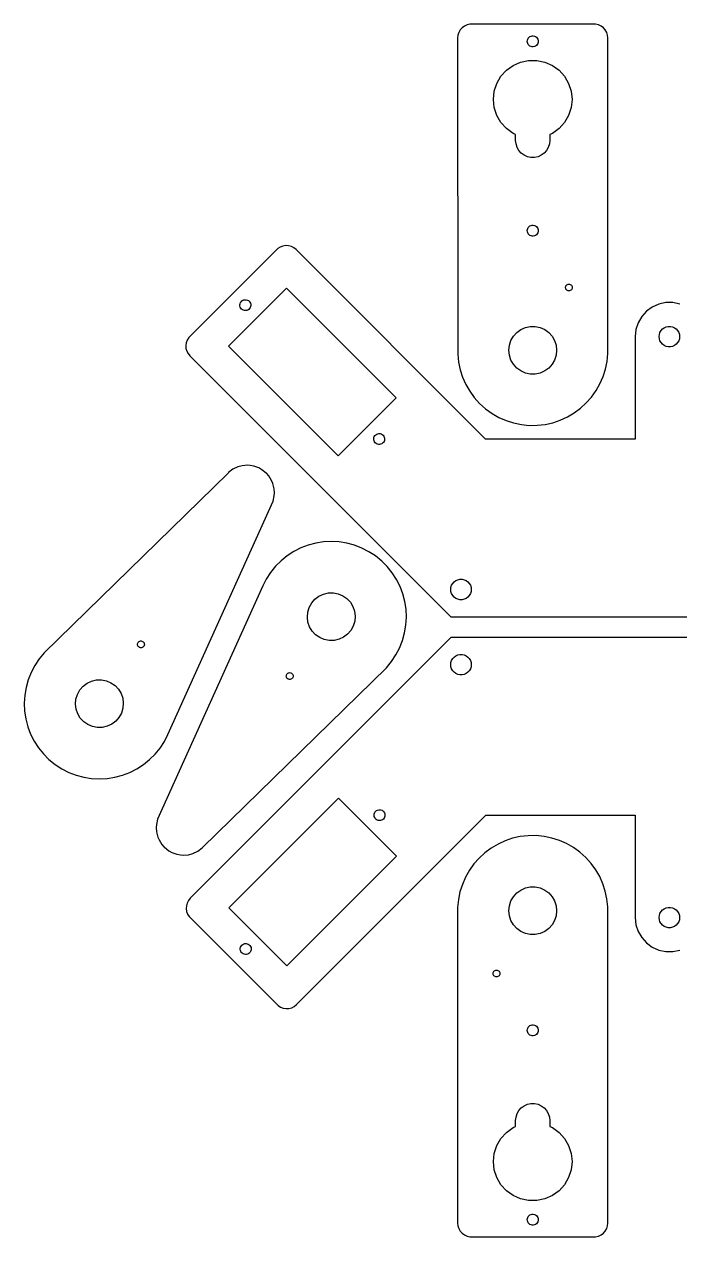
# Model space of a CAD drawing. Header units: metres. Extents: x -94 to 97, y -24 to 154.
# Drawn here: x -94.4 to 1.5, y -23.7 to 153.7 of the extents above; entities that cross this region are included whole.
import ezdxf

# ---------------------------------------------------------------- set-up
doc = ezdxf.new("R2010")
doc.units = ezdxf.units.M

msp = doc.modelspace()

# ---------------------------------------------------------------- linework, layer by layer
for p, q in [((-30.618, 152.876), (-30.8271, 152.513)), ((-30.3383, 153.186), (-30.618, 152.876)), ((-30, 153.432), (-30.3383, 153.186)), ((-29.618, 153.602), (-30, 153.432)), ((-29.209, 153.689), (-29.618, 153.602)), ((-29, 153.689), (-29.209, 153.689)), ((-11, 153.7), (-29, 153.7)), ((-29, 153.7), (-29, 153.689)), ((-11, 153.689), (-11, 153.7)), ((-10.791, 153.689), (-11, 153.689)), ((-10.382, 153.602), (-10.791, 153.689)), ((-10, 153.432), (-10.382, 153.602)), ((-9.66174, 153.186), (-10, 153.432)), ((-9.38197, 152.876), (-9.66174, 153.186)), ((-9.17291, 152.513), (-9.38197, 152.876)), ((-30.9563, 152.116), (-31, 151.7)), ((-31, 151.7), (-30.9849, 105.424)), ((-30.8271, 152.513), (-30.9563, 152.116)), ((-20.8, 151.2), (-20.7825, 151.366)), ((-20.7825, 151.034), (-20.8, 151.2)), ((-20.7825, 151.366), (-20.7308, 151.525)), ((-20.7308, 150.875), (-20.7825, 151.034)), ((-20.7308, 151.525), (-20.6472, 151.67)), ((-20.6472, 150.73), (-20.7308, 150.875)), ((-20.6472, 151.67), (-20.5353, 151.795)), ((-20.5353, 151.795), (-20.4, 151.893)), ((-20.4, 151.893), (-20.2472, 151.961)), ((-20.2472, 151.961), (-20.0836, 151.996)), ((-20.0836, 151.996), (-19.9164, 151.996)), ((-19.9164, 151.996), (-19.7528, 151.961)), ((-19.7528, 151.961), (-19.6, 151.893)), ((-19.6, 151.893), (-19.4647, 151.795)), ((-19.4647, 151.795), (-19.3528, 151.67)), ((-19.3528, 151.67), (-19.2692, 151.525)), ((-19.2692, 150.875), (-19.3528, 150.73)), ((-19.2692, 151.525), (-19.2175, 151.366)), ((-19.2175, 151.034), (-19.2692, 150.875)), ((-19.2175, 151.366), (-19.2, 151.2)), ((-19.2, 151.2), (-19.2175, 151.034)), ((-9.04372, 152.116), (-9.17291, 152.513)), ((-9, 151.7), (-9.04372, 152.116)), ((-9, 106), (-9, 151.7)), ((-20.5353, 150.605), (-20.6472, 150.73)), ((-20.4, 150.507), (-20.5353, 150.605)), ((-20.2472, 150.439), (-20.4, 150.507)), ((-20.0836, 150.404), (-20.2472, 150.439)), ((-19.9164, 150.404), (-20.0836, 150.404)), ((-19.7528, 150.439), (-19.9164, 150.404)), ((-19.6, 150.507), (-19.7528, 150.439)), ((-19.4647, 150.605), (-19.6, 150.507)), ((-19.3528, 150.73), (-19.4647, 150.605)), ((-23.8475, 146.973), (-22.875, 147.68)), ((-22.875, 147.68), (-21.7768, 148.169)), ((-21.7768, 148.169), (-20.601, 148.419)), ((-20.601, 148.419), (-19.399, 148.419)), ((-19.399, 148.419), (-18.2232, 148.169)), ((-18.2232, 148.169), (-17.125, 147.68)), ((-17.125, 147.68), (-16.1525, 146.973)), ((-25.2529, 145.039), (-24.6518, 146.08)), ((-24.6518, 146.08), (-23.8475, 146.973)), ((-16.1525, 146.973), (-15.3482, 146.08)), ((-15.3482, 146.08), (-14.7471, 145.039)), ((-25.75, 142.7), (-25.6243, 143.895)), ((-25.6243, 143.895), (-25.2529, 145.039)), ((-14.7471, 145.039), (-14.3757, 143.895)), ((-14.3757, 143.895), (-14.25, 142.7)), ((-25.6243, 141.505), (-25.75, 142.7)), ((-14.25, 142.7), (-14.3757, 141.505)), ((-25.2529, 140.361), (-25.6243, 141.505)), ((-24.6518, 139.32), (-25.2529, 140.361)), ((-14.7471, 140.361), (-15.3482, 139.32)), ((-14.3757, 141.505), (-14.7471, 140.361)), ((-23.8475, 138.427), (-24.6518, 139.32)), ((-22.875, 137.72), (-23.8475, 138.427)), ((-16.1525, 138.427), (-17.125, 137.72)), ((-15.3482, 139.32), (-16.1525, 138.427)), ((-22.5, 137.553), (-22.875, 137.72)), ((-22.5, 136.7), (-22.5, 137.553)), ((-22.4454, 136.18), (-22.5, 136.7)), ((-17.5, 136.7), (-17.5546, 136.18)), ((-17.125, 137.72), (-17.5, 137.553)), ((-17.5, 137.553), (-17.5, 136.7)), ((-22.2839, 135.683), (-22.4454, 136.18)), ((-22.0225, 135.231), (-22.2839, 135.683)), ((-21.6728, 134.842), (-22.0225, 135.231)), ((-21.25, 134.535), (-21.6728, 134.842)), ((-18.3272, 134.842), (-18.75, 134.535)), ((-17.9775, 135.231), (-18.3272, 134.842)), ((-17.7161, 135.683), (-17.9775, 135.231)), ((-17.5546, 136.18), (-17.7161, 135.683)), ((-20.7725, 134.322), (-21.25, 134.535)), ((-20.2613, 134.214), (-20.7725, 134.322)), ((-19.7387, 134.214), (-20.2613, 134.214)), ((-19.2275, 134.322), (-19.7387, 134.214)), ((-18.75, 134.535), (-19.2275, 134.322)), ((-20.5353, 124.095), (-20.4, 124.193)), ((-20.4, 124.193), (-20.2472, 124.261)), ((-20.2472, 124.261), (-20.0836, 124.296)), ((-20.0836, 124.296), (-19.9164, 124.296)), ((-19.9164, 124.296), (-19.7528, 124.261)), ((-19.7528, 124.261), (-19.6, 124.193)), ((-19.6, 124.193), (-19.4647, 124.095)), ((-20.8, 123.5), (-20.7825, 123.666)), ((-20.7825, 123.334), (-20.8, 123.5)), ((-20.7825, 123.666), (-20.7308, 123.825)), ((-20.7308, 123.175), (-20.7825, 123.334)), ((-20.7308, 123.825), (-20.6472, 123.97)), ((-20.6472, 123.03), (-20.7308, 123.175)), ((-20.6472, 123.97), (-20.5353, 124.095)), ((-20.5353, 122.905), (-20.6472, 123.03)), ((-20.4, 122.807), (-20.5353, 122.905)), ((-20.2472, 122.739), (-20.4, 122.807)), ((-20.0836, 122.704), (-20.2472, 122.739)), ((-19.9164, 122.704), (-20.0836, 122.704)), ((-19.7528, 122.739), (-19.9164, 122.704)), ((-19.6, 122.807), (-19.7528, 122.739)), ((-19.4647, 122.905), (-19.6, 122.807)), ((-19.4647, 124.095), (-19.3528, 123.97)), ((-19.3528, 123.03), (-19.4647, 122.905)), ((-19.3528, 123.97), (-19.2692, 123.825)), ((-19.2692, 123.175), (-19.3528, 123.03)), ((-19.2692, 123.825), (-19.2175, 123.666)), ((-19.2175, 123.334), (-19.2692, 123.175)), ((-19.2175, 123.666), (-19.2, 123.5)), ((-19.2, 123.5), (-19.2175, 123.334)), ((-57.4642, 120.736), (-70.1921, 108.008)), ((-57.4565, 120.728), (-57.4642, 120.736)), ((-57.3086, 120.876), (-57.4565, 120.728)), ((-56.958, 121.104), (-57.3086, 120.876)), ((-56.5676, 121.253), (-56.958, 121.104)), ((-56.1547, 121.319), (-56.5676, 121.253)), ((-55.7371, 121.297), (-56.1547, 121.319)), ((-55.3333, 121.189), (-55.7371, 121.297)), ((-54.9607, 120.999), (-55.3333, 121.189)), ((-54.6358, 120.736), (-54.9607, 120.999)), ((-26.9, 93), (-54.6358, 120.736)), ((-15.1973, 115.232), (-15.1755, 115.334)), ((-15.1755, 115.334), (-15.133, 115.43)), ((-15.133, 115.43), (-15.0716, 115.514)), ((-15.0716, 115.514), (-14.9939, 115.584)), ((-14.9939, 115.584), (-14.9034, 115.637)), ((-14.9034, 115.637), (-14.804, 115.669)), ((-14.804, 115.669), (-14.7, 115.68)), ((-14.7, 115.68), (-14.5961, 115.669)), ((-14.5961, 115.669), (-14.4966, 115.637)), ((-14.4966, 115.637), (-14.4061, 115.584)), ((-14.4061, 115.584), (-14.3284, 115.514)), ((-14.3284, 115.514), (-14.267, 115.43)), ((-14.267, 115.43), (-14.2245, 115.334)), ((-14.2245, 115.334), (-14.2027, 115.232)), ((-64.5353, 106.594), (-56.05, 115.079)), ((-56.05, 115.079), (-39.9987, 99.0276)), ((-15.1973, 115.128), (-15.1973, 115.232)), ((-15.1755, 115.025), (-15.1973, 115.128)), ((-15.133, 114.93), (-15.1755, 115.025)), ((-15.0716, 114.845), (-15.133, 114.93)), ((-14.9939, 114.775), (-15.0716, 114.845)), ((-14.9034, 114.723), (-14.9939, 114.775)), ((-14.804, 114.691), (-14.9034, 114.723)), ((-14.7, 114.68), (-14.804, 114.691)), ((-14.5961, 114.691), (-14.7, 114.68)), ((-14.4966, 114.723), (-14.5961, 114.691)), ((-14.4061, 114.775), (-14.4966, 114.723)), ((-14.3284, 114.845), (-14.4061, 114.775)), ((-14.267, 114.93), (-14.3284, 114.845)), ((-14.2245, 115.025), (-14.267, 114.93)), ((-14.2027, 115.128), (-14.2245, 115.025)), ((-14.2027, 115.232), (-14.2027, 115.128)), ((-62.8593, 112.646), (-62.8331, 112.811)), ((-62.8506, 112.479), (-62.8593, 112.646)), ((-62.8073, 112.317), (-62.8506, 112.479)), ((-62.8331, 112.811), (-62.7732, 112.967)), ((-62.7313, 112.168), (-62.8073, 112.317)), ((-62.7732, 112.967), (-62.6821, 113.108)), ((-62.6261, 112.038), (-62.7313, 112.168)), ((-62.6821, 113.108), (-62.5639, 113.226)), ((-62.4961, 111.933), (-62.6261, 112.038)), ((-62.5639, 113.226), (-62.4236, 113.317)), ((-62.3471, 111.857), (-62.4961, 111.933)), ((-62.4236, 113.317), (-62.2675, 113.377)), ((-62.1855, 111.814), (-62.3471, 111.857)), ((-62.2675, 113.377), (-62.1023, 113.403)), ((-62.0185, 111.805), (-62.1855, 111.814)), ((-62.1023, 113.403), (-61.9353, 113.394)), ((-61.8533, 111.831), (-62.0185, 111.805)), ((-61.9353, 113.394), (-61.7737, 113.351)), ((-61.6972, 111.891), (-61.8533, 111.831)), ((-61.7737, 113.351), (-61.6247, 113.275)), ((-61.5569, 111.982), (-61.6972, 111.891)), ((-61.6247, 113.275), (-61.4947, 113.17)), ((-61.4387, 112.101), (-61.5569, 111.982)), ((-61.4947, 113.17), (-61.3895, 113.04)), ((-61.3476, 112.241), (-61.4387, 112.101)), ((-61.3895, 113.04), (-61.3135, 112.891)), ((-61.2877, 112.397), (-61.3476, 112.241)), ((-61.3135, 112.891), (-61.2702, 112.729)), ((-61.2615, 112.562), (-61.2877, 112.397)), ((-61.2702, 112.729), (-61.2615, 112.562)), ((-2.5, 112.33), (-3.34564, 111.716)), ((-1.54507, 112.755), (-2.5, 112.33)), ((-0.52264, 112.973), (-1.54507, 112.755)), ((0.52264, 112.973), (-0.52264, 112.973)), ((1.54509, 112.755), (0.52264, 112.973)), ((-4.56772, 110.034), (-4.89073, 109.04)), ((-4.04507, 110.939), (-4.56772, 110.034)), ((-3.34564, 111.716), (-4.04507, 110.939)), ((-22.8316, 108.057), (-22.3419, 108.601)), ((-22.3419, 108.601), (-21.75, 109.031)), ((-21.75, 109.031), (-21.0816, 109.329)), ((-21.0816, 109.329), (-20.3658, 109.481)), ((-20.3658, 109.481), (-19.6342, 109.481)), ((-19.6342, 109.481), (-18.9184, 109.329)), ((-18.9184, 109.329), (-18.25, 109.031)), ((-18.25, 109.031), (-17.6581, 108.601)), ((-17.6581, 108.601), (-17.1684, 108.057)), ((-4.89073, 109.04), (-5, 108)), ((-1.5, 108), (-1.46721, 108.312)), ((-1.46721, 108.312), (-1.37032, 108.61)), ((-1.37032, 108.61), (-1.21352, 108.882)), ((-1.21352, 108.882), (-1.00369, 109.115)), ((-1.00369, 109.115), (-0.75, 109.299)), ((-0.75, 109.299), (-0.46352, 109.427)), ((-0.46352, 109.427), (-0.15678, 109.492)), ((-0.15678, 109.492), (0.1568, 109.492)), ((0.1568, 109.492), (0.46353, 109.427)), ((0.46353, 109.427), (0.75, 109.299)), ((0.75, 109.299), (1.00371, 109.115)), ((1.00371, 109.115), (1.21353, 108.882)), ((1.21353, 108.882), (1.37033, 108.61)), ((1.37033, 108.61), (1.46722, 108.312)), ((1.46722, 108.312), (1.5, 108)), ((-70.7098, 107.111), (-70.7752, 106.698)), ((-70.7752, 106.698), (-70.7533, 106.281)), ((-70.5599, 107.502), (-70.7098, 107.111)), ((-70.3322, 107.852), (-70.5599, 107.502)), ((-70.1844, 108), (-70.3322, 107.852)), ((-70.1921, 108.008), (-70.1844, 108)), ((-48.4839, 90.5423), (-64.5353, 106.594)), ((-23.5, 106), (-23.4235, 106.728)), ((-23.4235, 106.728), (-23.1974, 107.424)), ((-23.1974, 107.424), (-22.8316, 108.057)), ((-17.1684, 108.057), (-16.8026, 107.424)), ((-16.8026, 107.424), (-16.5765, 106.728)), ((-16.5765, 106.728), (-16.5, 106)), ((-5, 108), (-5, 93)), ((-1.46721, 107.688), (-1.5, 108)), ((-1.37032, 107.39), (-1.46721, 107.688)), ((-1.21352, 107.118), (-1.37032, 107.39)), ((-1.00369, 106.885), (-1.21352, 107.118)), ((-0.75, 106.701), (-1.00369, 106.885)), ((-0.46352, 106.573), (-0.75, 106.701)), ((-0.15678, 106.508), (-0.46352, 106.573)), ((0.1568, 106.508), (-0.15678, 106.508)), ((0.46353, 106.573), (0.1568, 106.508)), ((0.75, 106.701), (0.46353, 106.573)), ((1.00371, 106.885), (0.75, 106.701)), ((1.21353, 107.118), (1.00371, 106.885)), ((1.37033, 107.39), (1.21353, 107.118)), ((1.46722, 107.688), (1.37033, 107.39)), ((1.5, 108), (1.46722, 107.688)), ((-70.7533, 106.281), (-70.6451, 105.877)), ((-70.6451, 105.877), (-70.4553, 105.504)), ((-70.4553, 105.504), (-70.1921, 105.179)), ((-70.1921, 105.179), (-32.0084, 66.9957)), ((-30.9849, 105.424), (-30.8646, 104.279)), ((-23.4235, 105.272), (-23.5, 106)), ((-23.1974, 104.576), (-23.4235, 105.272)), ((-16.5765, 105.272), (-16.8026, 104.576)), ((-16.5, 106), (-16.5765, 105.272)), ((-9.12083, 104.374), (-9.01048, 105.52)), ((-9.01048, 105.52), (-9, 106)), ((-30.8646, 104.279), (-30.6252, 103.153)), ((-30.6252, 103.153), (-30.2694, 102.058)), ((-22.8316, 103.943), (-23.1974, 104.576)), ((-22.3419, 103.399), (-22.8316, 103.943)), ((-21.75, 102.969), (-22.3419, 103.399)), ((-21.0816, 102.671), (-21.75, 102.969)), ((-18.25, 102.969), (-18.9184, 102.671)), ((-17.6581, 103.399), (-18.25, 102.969)), ((-17.1684, 103.943), (-17.6581, 103.399)), ((-16.8026, 104.576), (-17.1684, 103.943)), ((-9.69661, 102.148), (-9.35039, 103.246)), ((-9.35039, 103.246), (-9.12083, 104.374)), ((-30.2694, 102.058), (-29.8011, 101.006)), ((-20.3658, 102.519), (-21.0816, 102.671)), ((-19.6342, 102.519), (-20.3658, 102.519)), ((-18.9184, 102.671), (-19.6342, 102.519)), ((-10.1557, 101.092), (-9.69661, 102.148)), ((-29.8011, 101.006), (-29.2254, 100.009)), ((-29.2254, 100.009), (-28.5486, 99.0775)), ((-11.3913, 99.1523), (-10.7227, 100.09)), ((-10.7227, 100.09), (-10.1557, 101.092)), ((-39.9987, 99.0276), (-48.4839, 90.5423)), ((-28.5486, 99.0775), (-27.7782, 98.2218)), ((-27.7782, 98.2218), (-26.9076, 97.4393)), ((-13.0031, 97.5121), (-12.1543, 98.29)), ((-12.1543, 98.29), (-11.3913, 99.1523)), ((-26.9076, 97.4393), (-25.9588, 96.7538)), ((-25.9588, 96.7538), (-24.9596, 96.1816)), ((-24.9596, 96.1816), (-23.9062, 95.7169)), ((-15.9685, 95.7654), (-14.9208, 96.2429)), ((-14.9208, 96.2429), (-13.9287, 96.8273)), ((-13.9287, 96.8273), (-13.0031, 97.5121)), ((-23.9062, 95.7169), (-22.8099, 95.3649)), ((-22.8099, 95.3649), (-21.6639, 95.1266)), ((-21.6639, 95.1266), (-20.5182, 95.0122)), ((-20.5182, 95.0122), (-19.3476, 95.0194)), ((-19.3476, 95.0194), (-18.1845, 95.1509)), ((-18.1845, 95.1509), (-17.0604, 95.4001)), ((-17.0604, 95.4001), (-15.9685, 95.7654)), ((-43.2724, 93.0591), (-43.2463, 93.2242)), ((-43.2637, 92.8921), (-43.2724, 93.0591)), ((-43.2204, 92.7305), (-43.2637, 92.8921)), ((-43.2463, 93.2242), (-43.1864, 93.3804)), ((-43.1445, 92.5815), (-43.2204, 92.7305)), ((-43.1864, 93.3804), (-43.0953, 93.5206)), ((-43.0392, 92.4515), (-43.1445, 92.5815)), ((-43.0953, 93.5206), (-42.977, 93.6389)), ((-42.9093, 92.3463), (-43.0392, 92.4515)), ((-42.977, 93.6389), (-42.8367, 93.73)), ((-42.7602, 92.2703), (-42.9093, 92.3463)), ((-42.8367, 93.73), (-42.6806, 93.7899)), ((-42.5987, 92.2271), (-42.7602, 92.2703)), ((-42.6806, 93.7899), (-42.5154, 93.8161)), ((-42.5154, 93.8161), (-42.3484, 93.8073)), ((-42.3484, 93.8073), (-42.1869, 93.7641)), ((-42.1104, 92.3044), (-42.2665, 92.2445)), ((-42.1869, 93.7641), (-42.0378, 93.6881)), ((-41.9701, 92.3955), (-42.1104, 92.3044)), ((-42.0378, 93.6881), (-41.9079, 93.5829)), ((-41.8518, 92.5137), (-41.9701, 92.3955)), ((-41.9079, 93.5829), (-41.8026, 93.4529)), ((-41.7607, 92.654), (-41.8518, 92.5137)), ((-41.8026, 93.4529), (-41.7267, 93.3039)), ((-41.7008, 92.8102), (-41.7607, 92.654)), ((-41.7267, 93.3039), (-41.6834, 93.1423)), ((-41.6746, 92.9753), (-41.7008, 92.8102)), ((-41.6834, 93.1423), (-41.6746, 92.9753)), ((-5, 93), (-26.9, 93)), ((-42.4317, 92.2183), (-42.5987, 92.2271)), ((-42.2665, 92.2445), (-42.4317, 92.2183)), ((-63.1796, 88.9287), (-63.8986, 88.5813)), ((-62.5342, 89.1048), (-63.1796, 88.9287)), ((-61.7385, 89.1707), (-62.5342, 89.1048)), ((-61.3397, 89.1439), (-61.7385, 89.1707)), ((-60.8385, 89.0522), (-61.3397, 89.1439)), ((-60.087, 88.7824), (-60.8385, 89.0522)), ((-59.6335, 88.5289), (-60.087, 88.7824)), ((-64.5993, 88.036), (-91.5155, 61.7491)), ((-64.5342, 88.0981), (-64.5993, 88.036)), ((-63.8986, 88.5813), (-64.5342, 88.0981)), ((-59.0029, 88.0233), (-59.6335, 88.5289)), ((-58.9886, 88.0092), (-59.0029, 88.0233)), ((-58.6508, 87.6278), (-58.9886, 88.0092)), ((-58.2258, 86.9519), (-58.6508, 87.6278)), ((-58.0452, 86.5293), (-58.2258, 86.9519)), ((-57.849, 85.745), (-58.0452, 86.5293)), ((-57.8079, 85.1272), (-57.849, 85.745)), ((-73.406, 49.7627), (-58.0151, 83.9)), ((-58.0151, 83.9), (-57.8381, 84.6786)), ((-57.8381, 84.6786), (-57.8079, 85.1272)), ((-54.9737, 76.5531), (-55.9404, 75.9277)), ((-53.9469, 77.074), (-54.9737, 76.5531)), ((-52.8713, 77.4848), (-53.9469, 77.074)), ((-51.7586, 77.7808), (-52.8713, 77.4848)), ((-50.6402, 77.957), (-51.7586, 77.7808)), ((-49.4903, 78.0172), (-50.6402, 77.957)), ((-48.3405, 77.957), (-49.4903, 78.0172)), ((-47.2033, 77.7769), (-48.3405, 77.957)), ((-46.0729, 77.4729), (-47.2033, 77.7769)), ((-44.9987, 77.0584), (-46.0729, 77.4729)), ((-43.9737, 76.5339), (-44.9987, 77.0584)), ((-43.0092, 75.9051), (-43.9737, 76.5339)), ((-56.8365, 75.2047), (-57.6521, 74.3919)), ((-55.9404, 75.9277), (-56.8365, 75.2047)), ((-42.1014, 75.1661), (-43.0092, 75.9051)), ((-41.2901, 74.3491), (-42.1014, 75.1661)), ((-58.3782, 73.4984), (-59.007, 72.5339)), ((-57.6521, 74.3919), (-58.3782, 73.4984)), ((-40.5686, 73.4518), (-41.2901, 74.3491)), ((-39.9449, 72.484), (-40.5686, 73.4518)), ((-59.5158, 71.5439), (-74.9067, 37.4066)), ((-59.007, 72.5339), (-59.5158, 71.5439)), ((-39.4258, 71.4562), (-39.9449, 72.484)), ((-39.0169, 70.3799), (-39.4258, 71.4562)), ((-32, 71), (-31.9672, 71.3119)), ((-31.9672, 70.6881), (-32, 71)), ((-31.9672, 71.3119), (-31.8703, 71.6101)), ((-31.8703, 71.6101), (-31.7135, 71.8817)), ((-31.7135, 71.8817), (-31.5037, 72.1147)), ((-31.5037, 72.1147), (-31.25, 72.299)), ((-31.25, 72.299), (-30.9635, 72.4266)), ((-30.9635, 72.4266), (-30.6568, 72.4918)), ((-30.6568, 72.4918), (-30.3432, 72.4918)), ((-30.3432, 72.4918), (-30.0365, 72.4266)), ((-30.0365, 72.4266), (-29.75, 72.299)), ((-29.75, 72.299), (-29.4963, 72.1147)), ((-29.4963, 72.1147), (-29.2865, 71.8817)), ((-29.2865, 71.8817), (-29.1297, 71.6101)), ((-29.1297, 71.6101), (-29.0328, 71.3119)), ((-29.0328, 71.3119), (-29, 71)), ((-29, 71), (-29.0328, 70.6881)), ((-52.3574, 69.0248), (-51.8773, 69.577)), ((-51.8773, 69.577), (-51.293, 70.0173)), ((-51.293, 70.0173), (-50.6298, 70.3265)), ((-50.6298, 70.3265), (-49.9169, 70.4911)), ((-49.9169, 70.4911), (-49.1853, 70.5039)), ((-49.1853, 70.5039), (-48.467, 70.3643)), ((-48.467, 70.3643), (-47.7935, 70.0784)), ((-47.7935, 70.0784), (-47.1941, 69.6587)), ((-47.1941, 69.6587), (-46.6951, 69.1236)), ((-38.7189, 69.2479), (-39.0169, 70.3799)), ((-38.5447, 68.1098), (-38.7189, 69.2479)), ((-31.8703, 70.3899), (-31.9672, 70.6881)), ((-31.7135, 70.1183), (-31.8703, 70.3899)), ((-31.5037, 69.8853), (-31.7135, 70.1183)), ((-31.25, 69.701), (-31.5037, 69.8853)), ((-30.9635, 69.5734), (-31.25, 69.701)), ((-30.6568, 69.5082), (-30.9635, 69.5734)), ((-30.3432, 69.5082), (-30.6568, 69.5082)), ((-30.0365, 69.5734), (-30.3432, 69.5082)), ((-29.75, 69.701), (-30.0365, 69.5734)), ((-29.4963, 69.8853), (-29.75, 69.701)), ((-29.2865, 70.1183), (-29.4963, 69.8853)), ((-29.1297, 70.3899), (-29.2865, 70.1183)), ((-29.0328, 70.6881), (-29.1297, 70.3899)), ((-52.9898, 66.9562), (-52.926, 67.6851)), ((-52.926, 67.6851), (-52.7121, 68.3848)), ((-52.7121, 68.3848), (-52.3574, 69.0248)), ((-46.6951, 69.1236), (-46.3183, 68.4964)), ((-46.3183, 68.4964), (-46.08, 67.8046)), ((-46.08, 67.8046), (-45.9909, 67.0783)), ((-38.4906, 66.9404), (-38.5447, 68.1098)), ((-52.9006, 66.2299), (-52.9898, 66.9562)), ((-52.6624, 65.5381), (-52.9006, 66.2299)), ((-46.2686, 65.6497), (-46.6233, 65.0097)), ((-46.0546, 66.3494), (-46.2686, 65.6497)), ((-45.9909, 67.0783), (-46.0546, 66.3494)), ((-38.7511, 64.6364), (-38.5589, 65.7911)), ((-38.5589, 65.7911), (-38.4906, 66.9404)), ((-32.0084, 66.9957), (-32, 67.004)), ((-32, 67.004), (-32, 67)), ((-32, 67), (31.954, 67)), ((-32, 63.9627), (-70.1421, 25.8206)), ((-52.2856, 64.9109), (-52.6624, 65.5381)), ((-51.7865, 64.3758), (-52.2856, 64.9109)), ((-51.1872, 63.9561), (-51.7865, 64.3758)), ((-50.5136, 63.6702), (-51.1872, 63.9561)), ((-47.6877, 64.0172), (-48.3508, 63.7079)), ((-47.1033, 64.4575), (-47.6877, 64.0172)), ((-46.6233, 65.0097), (-47.1033, 64.4575)), ((-39.0588, 63.5269), (-38.7511, 64.6364)), ((-31.9627, 64), (-32, 64)), ((-32, 64), (-32, 63.9627)), ((-31.9584, 64.0043), (-31.9627, 64)), ((-31.954, 64), (-31.9584, 64.0043)), ((32, 64), (-31.954, 64)), ((-77.8515, 62.9636), (-77.8424, 63.0677)), ((-77.8387, 62.8598), (-77.8515, 62.9636)), ((-77.8424, 63.0677), (-77.8118, 63.1677)), ((-77.8047, 62.761), (-77.8387, 62.8598)), ((-77.8118, 63.1677), (-77.7611, 63.2591)), ((-77.7509, 62.6714), (-77.8047, 62.761)), ((-77.7611, 63.2591), (-77.6925, 63.338)), ((-77.6796, 62.595), (-77.7509, 62.6714)), ((-77.6925, 63.338), (-77.6091, 63.4009)), ((-77.5939, 62.535), (-77.6796, 62.595)), ((-77.6091, 63.4009), (-77.5143, 63.4451)), ((-77.4977, 62.4942), (-77.5939, 62.535)), ((-77.5143, 63.4451), (-77.4125, 63.4686)), ((-77.3951, 62.4742), (-77.4977, 62.4942)), ((-77.4125, 63.4686), (-77.308, 63.4704)), ((-77.2906, 62.476), (-77.3951, 62.4742)), ((-77.308, 63.4704), (-77.2054, 63.4505)), ((-77.1888, 62.4996), (-77.2906, 62.476)), ((-77.2054, 63.4505), (-77.1091, 63.4096)), ((-77.094, 62.5437), (-77.1888, 62.4996)), ((-77.1091, 63.4096), (-77.0235, 63.3497)), ((-77.0106, 62.6066), (-77.094, 62.5437)), ((-77.0235, 63.3497), (-76.9523, 63.2732)), ((-76.942, 62.6855), (-77.0106, 62.6066)), ((-76.9523, 63.2732), (-76.8984, 63.1836)), ((-76.8913, 62.777), (-76.942, 62.6855)), ((-76.8984, 63.1836), (-76.8644, 63.0848)), ((-76.8607, 62.8769), (-76.8913, 62.777)), ((-76.8644, 63.0848), (-76.8516, 62.981)), ((-76.8516, 62.981), (-76.8607, 62.8769)), ((-49.7954, 63.5306), (-50.5136, 63.6702)), ((-49.0638, 63.5433), (-49.7954, 63.5306)), ((-48.3508, 63.7079), (-49.0638, 63.5433)), ((-40.0222, 61.4178), (-39.4888, 62.4381)), ((-39.4888, 62.4381), (-39.0588, 63.5269)), ((-92.251, 60.8632), (-92.8996, 59.8888)), ((-91.5155, 61.7491), (-92.251, 60.8632)), ((-41.4063, 59.5575), (-40.6708, 60.4434)), ((-40.6708, 60.4434), (-40.0222, 61.4178)), ((-31.9672, 60.3119), (-31.8703, 60.6101)), ((-31.8703, 60.6101), (-31.7135, 60.8817)), ((-31.7135, 60.8817), (-31.5037, 61.1147)), ((-31.5037, 61.1147), (-31.25, 61.299)), ((-31.25, 61.299), (-30.9635, 61.4266)), ((-30.9635, 61.4266), (-30.6568, 61.4918)), ((-30.6568, 61.4918), (-30.3432, 61.4918)), ((-30.3432, 61.4918), (-30.0365, 61.4266)), ((-30.0365, 61.4266), (-29.75, 61.299)), ((-29.75, 61.299), (-29.4963, 61.1147)), ((-29.4963, 61.1147), (-29.2865, 60.8817)), ((-29.2865, 60.8817), (-29.1297, 60.6101)), ((-29.1297, 60.6101), (-29.0328, 60.3119)), ((-93.433, 58.8684), (-93.863, 57.7797)), ((-92.8996, 59.8888), (-93.433, 58.8684)), ((-68.3225, 33.2705), (-41.4063, 59.5575)), ((-56.0305, 58.5296), (-55.9798, 58.621)), ((-55.9798, 58.621), (-55.9112, 58.6999)), ((-55.9112, 58.6999), (-55.8278, 58.7628)), ((-55.8278, 58.7628), (-55.733, 58.807)), ((-55.733, 58.807), (-55.6312, 58.8305)), ((-55.6312, 58.8305), (-55.5266, 58.8323)), ((-55.5266, 58.8323), (-55.424, 58.8124)), ((-55.424, 58.8124), (-55.3278, 58.7715)), ((-55.3278, 58.7715), (-55.2422, 58.7116)), ((-55.2422, 58.7116), (-55.1709, 58.6351)), ((-55.1709, 58.6351), (-55.1171, 58.5455)), ((-55.1171, 58.5455), (-55.0831, 58.4467)), ((-32, 60), (-31.9672, 60.3119)), ((-31.9672, 59.6881), (-32, 60)), ((-31.8703, 59.3899), (-31.9672, 59.6881)), ((-31.7135, 59.1183), (-31.8703, 59.3899)), ((-31.5037, 58.8853), (-31.7135, 59.1183)), ((-31.25, 58.701), (-31.5037, 58.8853)), ((-30.9635, 58.5734), (-31.25, 58.701)), ((-30.6568, 58.5082), (-30.9635, 58.5734)), ((-30.0365, 58.5734), (-30.3432, 58.5082)), ((-29.75, 58.701), (-30.0365, 58.5734)), ((-29.4963, 58.8853), (-29.75, 58.701)), ((-29.2865, 59.1183), (-29.4963, 58.8853)), ((-29.1297, 59.3899), (-29.2865, 59.1183)), ((-29.0328, 59.6881), (-29.1297, 59.3899)), ((-29.0328, 60.3119), (-29, 60)), ((-29, 60), (-29.0328, 59.6881)), ((-93.863, 57.7797), (-94.1707, 56.6702)), ((-86.2985, 56.2968), (-85.8184, 56.849)), ((-85.8184, 56.849), (-85.2341, 57.2894)), ((-85.2341, 57.2894), (-84.5709, 57.5986)), ((-84.5709, 57.5986), (-83.858, 57.7632)), ((-83.858, 57.7632), (-83.1264, 57.776)), ((-83.1264, 57.776), (-82.4082, 57.6364)), ((-82.4082, 57.6364), (-81.7346, 57.3505)), ((-81.7346, 57.3505), (-81.1353, 56.9308)), ((-81.1353, 56.9308), (-80.6362, 56.3957)), ((-56.0702, 58.3255), (-56.0611, 58.4296)), ((-56.0574, 58.2218), (-56.0702, 58.3255)), ((-56.0611, 58.4296), (-56.0305, 58.5296)), ((-56.0234, 58.1229), (-56.0574, 58.2218)), ((-55.9695, 58.0333), (-56.0234, 58.1229)), ((-55.8983, 57.9569), (-55.9695, 58.0333)), ((-55.8127, 57.8969), (-55.8983, 57.9569)), ((-55.7164, 57.8561), (-55.8127, 57.8969)), ((-55.6138, 57.8361), (-55.7164, 57.8561)), ((-55.5093, 57.838), (-55.6138, 57.8361)), ((-55.4075, 57.8615), (-55.5093, 57.838)), ((-55.3127, 57.9057), (-55.4075, 57.8615)), ((-55.2292, 57.9686), (-55.3127, 57.9057)), ((-55.1607, 58.0474), (-55.2292, 57.9686)), ((-55.11, 58.1389), (-55.1607, 58.0474)), ((-55.0794, 58.2388), (-55.11, 58.1389)), ((-55.0831, 58.4467), (-55.0703, 58.343)), ((-55.0703, 58.343), (-55.0794, 58.2388)), ((-30.3432, 58.5082), (-30.6568, 58.5082)), ((-94.3629, 55.5155), (-94.4312, 54.3661)), ((-94.1707, 56.6702), (-94.3629, 55.5155)), ((-86.8671, 54.9572), (-86.6532, 55.6569)), ((-86.6532, 55.6569), (-86.2985, 56.2968)), ((-80.6362, 56.3957), (-80.2594, 55.7685)), ((-80.2594, 55.7685), (-80.0212, 55.0766)), ((-80.0212, 55.0766), (-79.932, 54.3504)), ((-94.4312, 54.3661), (-94.3771, 53.1968)), ((-86.9309, 54.2283), (-86.8671, 54.9572)), ((-86.8417, 53.502), (-86.9309, 54.2283)), ((-86.6035, 52.8102), (-86.8417, 53.502)), ((-79.9958, 53.6215), (-80.2097, 52.9218)), ((-79.932, 54.3504), (-79.9958, 53.6215)), ((-94.3771, 53.1968), (-94.2029, 52.0587)), ((-94.2029, 52.0587), (-93.9049, 50.9267)), ((-86.2267, 52.183), (-86.6035, 52.8102)), ((-85.7276, 51.6478), (-86.2267, 52.183)), ((-85.1283, 51.2282), (-85.7276, 51.6478)), ((-81.0445, 51.7296), (-81.6288, 51.2892)), ((-80.5644, 52.2818), (-81.0445, 51.7296)), ((-80.2097, 52.9218), (-80.5644, 52.2818)), ((-93.9049, 50.9267), (-93.496, 49.8503)), ((-93.496, 49.8503), (-92.9769, 48.8226)), ((-84.4547, 50.9423), (-85.1283, 51.2282)), ((-83.7365, 50.8027), (-84.4547, 50.9423)), ((-83.0049, 50.8154), (-83.7365, 50.8027)), ((-82.292, 50.98), (-83.0049, 50.8154)), ((-81.6288, 51.2892), (-82.292, 50.98)), ((-73.9148, 48.7727), (-73.406, 49.7627)), ((-92.9769, 48.8226), (-92.3531, 47.8548)), ((-74.5435, 47.8082), (-73.9148, 48.7727)), ((-92.3531, 47.8548), (-91.6317, 46.9575)), ((-91.6317, 46.9575), (-90.8204, 46.1405)), ((-90.8204, 46.1405), (-89.9126, 45.4014)), ((-76.0853, 46.1019), (-75.2697, 46.9146)), ((-75.2697, 46.9146), (-74.5435, 47.8082)), ((-89.9126, 45.4014), (-88.9481, 44.7727)), ((-88.9481, 44.7727), (-87.9231, 44.2482)), ((-78.9749, 44.2325), (-77.9481, 44.7535)), ((-77.9481, 44.7535), (-76.9814, 45.3789)), ((-76.9814, 45.3789), (-76.0853, 46.1019)), ((-87.9231, 44.2482), (-86.8489, 43.8336)), ((-86.8489, 43.8336), (-85.7185, 43.5297)), ((-85.7185, 43.5297), (-84.5813, 43.3496)), ((-84.5813, 43.3496), (-83.4315, 43.2893)), ((-83.4315, 43.2893), (-82.2816, 43.3496)), ((-82.2816, 43.3496), (-81.1632, 43.5257)), ((-81.1632, 43.5257), (-80.0505, 43.8218)), ((-80.0505, 43.8218), (-78.9749, 44.2325)), ((-64.4853, 24.4064), (-48.4339, 40.4577)), ((-48.4339, 40.4577), (-39.9487, 31.9724)), ((-74.9067, 37.4066), (-75.0837, 36.628)), ((-54.5858, 10.2642), (-26.85, 38)), ((-43.2224, 37.9409), (-43.2137, 38.1079)), ((-43.1963, 37.7758), (-43.2224, 37.9409)), ((-43.2137, 38.1079), (-43.1704, 38.2695)), ((-43.1364, 37.6196), (-43.1963, 37.7758)), ((-43.1704, 38.2695), (-43.0945, 38.4185)), ((-43.0453, 37.4794), (-43.1364, 37.6196)), ((-43.0945, 38.4185), (-42.9892, 38.5485)), ((-42.927, 37.3611), (-43.0453, 37.4794)), ((-42.9892, 38.5485), (-42.8593, 38.6537)), ((-42.7867, 37.27), (-42.927, 37.3611)), ((-42.8593, 38.6537), (-42.7102, 38.7297)), ((-42.6306, 37.2101), (-42.7867, 37.27)), ((-42.7102, 38.7297), (-42.5487, 38.7729)), ((-42.5487, 38.7729), (-42.3817, 38.7817)), ((-42.3817, 38.7817), (-42.2165, 38.7555)), ((-42.2165, 38.7555), (-42.0603, 38.6956)), ((-41.9878, 37.3119), (-42.1369, 37.2359)), ((-42.0603, 38.6956), (-41.9201, 38.6045)), ((-41.8579, 37.4171), (-41.9878, 37.3119)), ((-41.9201, 38.6045), (-41.8018, 38.4863)), ((-41.7526, 37.5471), (-41.8579, 37.4171)), ((-41.8018, 38.4863), (-41.7107, 38.346)), ((-41.6767, 37.6961), (-41.7526, 37.5471)), ((-41.7107, 38.346), (-41.6508, 38.1898)), ((-41.6334, 37.8577), (-41.6767, 37.6961)), ((-41.6508, 38.1898), (-41.6246, 38.0247)), ((-41.6246, 38.0247), (-41.6334, 37.8577)), ((-26.85, 38), (-5, 38)), ((-5, 38), (-5, 23)), ((-75.0837, 36.628), (-75.1139, 36.1794)), ((-75.1139, 36.1794), (-75.0728, 35.5615)), ((-75.0728, 35.5615), (-74.8766, 34.7773)), ((-42.4654, 37.1839), (-42.6306, 37.2101)), ((-42.2984, 37.1927), (-42.4654, 37.1839)), ((-42.1369, 37.2359), (-42.2984, 37.1927)), ((-74.8766, 34.7773), (-74.696, 34.3547)), ((-74.696, 34.3547), (-74.271, 33.6788)), ((-25.0792, 33.7571), (-26.0713, 33.1727)), ((-24.0315, 34.2346), (-25.0792, 33.7571)), ((-22.9396, 34.5999), (-24.0315, 34.2346)), ((-21.8155, 34.8491), (-22.9396, 34.5999)), ((-20.6524, 34.9806), (-21.8155, 34.8491)), ((-19.4818, 34.9878), (-20.6524, 34.9806)), ((-18.3361, 34.8734), (-19.4818, 34.9878)), ((-17.1901, 34.6351), (-18.3361, 34.8734)), ((-16.0938, 34.2831), (-17.1901, 34.6351)), ((-15.0404, 33.8184), (-16.0938, 34.2831)), ((-14.0412, 33.2462), (-15.0404, 33.8184)), ((-74.271, 33.6788), (-73.9332, 33.2974)), ((-73.9332, 33.2974), (-73.9189, 33.2833)), ((-73.9189, 33.2833), (-73.2883, 32.7776)), ((-73.2883, 32.7776), (-72.8348, 32.5242)), ((-72.8348, 32.5242), (-72.0833, 32.2544)), ((-72.0833, 32.2544), (-71.5821, 32.1627)), ((-71.5821, 32.1627), (-71.1833, 32.1358)), ((-71.1833, 32.1358), (-70.3876, 32.2018)), ((-70.3876, 32.2018), (-69.7422, 32.3779)), ((-69.7422, 32.3779), (-69.0232, 32.7252)), ((-69.0232, 32.7252), (-68.3876, 33.2085)), ((-68.3876, 33.2085), (-68.3225, 33.2705)), ((-39.9487, 31.9724), (-56, 15.9211)), ((-26.9969, 32.4879), (-27.8457, 31.71)), ((-26.0713, 33.1727), (-26.9969, 32.4879)), ((-13.0924, 32.5607), (-14.0412, 33.2462)), ((-12.2218, 31.7782), (-13.0924, 32.5607)), ((-28.6087, 30.8477), (-29.2773, 29.9103)), ((-27.8457, 31.71), (-28.6087, 30.8477)), ((-11.4514, 30.9225), (-12.2218, 31.7782)), ((-10.7746, 29.991), (-11.4514, 30.9225)), ((-29.8443, 28.9082), (-30.3034, 27.8523)), ((-29.2773, 29.9103), (-29.8443, 28.9082)), ((-10.1989, 28.9939), (-10.7746, 29.991)), ((-9.73062, 27.942), (-10.1989, 28.9939)), ((-30.6496, 26.7542), (-30.8792, 25.6259)), ((-30.3034, 27.8523), (-30.6496, 26.7542)), ((-22.3419, 26.601), (-21.75, 27.0311)), ((-21.75, 27.0311), (-21.0816, 27.3287)), ((-21.0816, 27.3287), (-20.3658, 27.4808)), ((-20.3658, 27.4808), (-19.6342, 27.4808)), ((-19.6342, 27.4808), (-18.9184, 27.3287)), ((-18.9184, 27.3287), (-18.25, 27.0311)), ((-18.25, 27.0311), (-17.6581, 26.601)), ((-9.37482, 26.847), (-9.73062, 27.942)), ((-9.13544, 25.7208), (-9.37482, 26.847)), ((-70.5951, 25.1231), (-70.7033, 24.7192)), ((-70.4053, 25.4956), (-70.5951, 25.1231)), ((-70.1421, 25.8206), (-70.4053, 25.4956)), ((-30.8792, 25.6259), (-30.9895, 24.4798)), ((-23.4235, 24.7277), (-23.1974, 25.4236)), ((-23.1974, 25.4236), (-22.8316, 26.0572)), ((-22.8316, 26.0572), (-22.3419, 26.601)), ((-17.6581, 26.601), (-17.1684, 26.0572)), ((-17.1684, 26.0572), (-16.8026, 25.4236)), ((-16.8026, 25.4236), (-16.5765, 24.7277)), ((-9.01508, 24.5757), (-9.13544, 25.7208)), ((-70.7033, 24.7192), (-70.7252, 24.3017)), ((-70.7252, 24.3017), (-70.6598, 23.8887)), ((-70.6598, 23.8887), (-70.5099, 23.4984)), ((-70.5099, 23.4984), (-70.2822, 23.1477)), ((-70.2822, 23.1477), (-70.1344, 22.9999)), ((-56, 15.9211), (-64.4853, 24.4064)), ((-30.9895, 24.4798), (-31, 24)), ((-31, 24), (-31, -21.7)), ((-23.5, 24), (-23.4235, 24.7277)), ((-23.4235, 23.2723), (-23.5, 24)), ((-23.1974, 22.5764), (-23.4235, 23.2723)), ((-16.5765, 23.2723), (-16.8026, 22.5764)), ((-16.5765, 24.7277), (-16.5, 24)), ((-16.5, 24), (-16.5765, 23.2723)), ((-9, -21.7), (-9.01508, 24.5757)), ((-1.5, 23), (-1.46722, 23.3119)), ((-1.46722, 23.3119), (-1.37033, 23.6101)), ((-1.37033, 23.6101), (-1.21353, 23.8817)), ((-1.21353, 23.8817), (-1.00371, 24.1147)), ((-1.00371, 24.1147), (-0.75, 24.299)), ((-0.75, 24.299), (-0.46353, 24.4266)), ((-0.46353, 24.4266), (-0.1568, 24.4918)), ((-0.1568, 24.4918), (0.15678, 24.4918)), ((0.15678, 24.4918), (0.46352, 24.4266)), ((0.46352, 24.4266), (0.75, 24.299)), ((0.75, 24.299), (1.00369, 24.1147)), ((1.00369, 24.1147), (1.21352, 23.8817)), ((1.21352, 23.8817), (1.37032, 23.6101)), ((1.37032, 23.6101), (1.46721, 23.3119)), ((1.46721, 23.3119), (1.5, 23)), ((-70.1344, 22.9999), (-70.1421, 22.9921)), ((-70.1421, 22.9921), (-57.4142, 10.2642)), ((-22.8316, 21.9428), (-23.1974, 22.5764)), ((-22.3419, 21.399), (-22.8316, 21.9428)), ((-21.75, 20.9689), (-22.3419, 21.399)), ((-17.6581, 21.399), (-18.25, 20.9689)), ((-17.1684, 21.9428), (-17.6581, 21.399)), ((-16.8026, 22.5764), (-17.1684, 21.9428)), ((-5, 23), (-4.89075, 21.9604)), ((-4.89075, 21.9604), (-4.56773, 20.9663)), ((-1.46722, 22.6881), (-1.5, 23)), ((-1.37033, 22.3899), (-1.46722, 22.6881)), ((-1.21353, 22.1183), (-1.37033, 22.3899)), ((-1.00371, 21.8853), (-1.21353, 22.1183)), ((-0.75, 21.701), (-1.00371, 21.8853)), ((-0.46353, 21.5734), (-0.75, 21.701)), ((-0.1568, 21.5082), (-0.46353, 21.5734)), ((0.15678, 21.5082), (-0.1568, 21.5082)), ((0.46352, 21.5734), (0.15678, 21.5082)), ((0.75, 21.701), (0.46352, 21.5734)), ((1.00369, 21.8853), (0.75, 21.701)), ((1.21352, 22.1183), (1.00369, 21.8853)), ((1.37032, 22.3899), (1.21352, 22.1183)), ((1.46721, 22.6881), (1.37032, 22.3899)), ((1.5, 23), (1.46721, 22.6881)), ((-21.0816, 20.6713), (-21.75, 20.9689)), ((-20.3658, 20.5192), (-21.0816, 20.6713)), ((-19.6342, 20.5192), (-20.3658, 20.5192)), ((-18.9184, 20.6713), (-19.6342, 20.5192)), ((-18.25, 20.9689), (-18.9184, 20.6713)), ((-4.56773, 20.9663), (-4.04509, 20.0611)), ((-4.04509, 20.0611), (-3.34566, 19.2843)), ((-62.8093, 18.3541), (-62.8006, 18.5211)), ((-62.7831, 18.1889), (-62.8093, 18.3541)), ((-62.8006, 18.5211), (-62.7573, 18.6826)), ((-62.7232, 18.0328), (-62.7831, 18.1889)), ((-62.7573, 18.6826), (-62.6813, 18.8317)), ((-62.6321, 17.8925), (-62.7232, 18.0328)), ((-62.6813, 18.8317), (-62.5761, 18.9616)), ((-62.5139, 17.7742), (-62.6321, 17.8925)), ((-62.5761, 18.9616), (-62.4461, 19.0669)), ((-62.3736, 17.6831), (-62.5139, 17.7742)), ((-62.4461, 19.0669), (-62.2971, 19.1428)), ((-62.2971, 19.1428), (-62.1355, 19.1861)), ((-62.1355, 19.1861), (-61.9685, 19.1949)), ((-61.9685, 19.1949), (-61.8033, 19.1687)), ((-61.8033, 19.1687), (-61.6472, 19.1087)), ((-61.6472, 19.1087), (-61.5069, 19.0177)), ((-61.4447, 17.8303), (-61.5747, 17.725)), ((-61.5069, 19.0177), (-61.3887, 18.8994)), ((-61.3395, 17.9602), (-61.4447, 17.8303)), ((-61.3887, 18.8994), (-61.2976, 18.7591)), ((-61.2635, 18.1093), (-61.3395, 17.9602)), ((-61.2976, 18.7591), (-61.2377, 18.603)), ((-61.2202, 18.2708), (-61.2635, 18.1093)), ((-61.2377, 18.603), (-61.2115, 18.4378)), ((-61.2115, 18.4378), (-61.2202, 18.2708)), ((-3.34566, 19.2843), (-2.5, 18.6699)), ((-2.5, 18.6699), (-1.54509, 18.2447)), ((-1.54509, 18.2447), (-0.52264, 18.0274)), ((-0.52264, 18.0274), (0.52264, 18.0274)), ((0.52264, 18.0274), (1.54507, 18.2447)), ((-62.2175, 17.6232), (-62.3736, 17.6831)), ((-62.0523, 17.597), (-62.2175, 17.6232)), ((-61.8853, 17.6058), (-62.0523, 17.597)), ((-61.7237, 17.6491), (-61.8853, 17.6058)), ((-61.5747, 17.725), (-61.7237, 17.6491)), ((-25.7973, 14.8724), (-25.7755, 14.9746)), ((-25.7973, 14.7679), (-25.7973, 14.8724)), ((-25.7755, 14.6656), (-25.7973, 14.7679)), ((-25.7755, 14.9746), (-25.733, 15.0701)), ((-25.733, 14.5701), (-25.7755, 14.6656)), ((-25.733, 15.0701), (-25.6716, 15.1547)), ((-25.6716, 14.4856), (-25.733, 14.5701)), ((-25.6716, 15.1547), (-25.5939, 15.2246)), ((-25.5939, 14.4156), (-25.6716, 14.4856)), ((-25.5939, 15.2246), (-25.5034, 15.2769)), ((-25.5034, 14.3634), (-25.5939, 14.4156)), ((-25.5034, 15.2769), (-25.4039, 15.3092)), ((-25.4039, 14.3311), (-25.5034, 14.3634)), ((-25.4039, 15.3092), (-25.3, 15.3201)), ((-25.3, 14.3201), (-25.4039, 14.3311)), ((-25.3, 15.3201), (-25.196, 15.3092)), ((-25.196, 14.3311), (-25.3, 14.3201)), ((-25.196, 15.3092), (-25.0966, 15.2769)), ((-25.0966, 14.3634), (-25.196, 14.3311)), ((-25.0966, 15.2769), (-25.0061, 15.2246)), ((-25.0061, 14.4156), (-25.0966, 14.3634)), ((-25.0061, 15.2246), (-24.9284, 15.1547)), ((-24.9284, 14.4856), (-25.0061, 14.4156)), ((-24.9284, 15.1547), (-24.867, 15.0701)), ((-24.867, 14.5701), (-24.9284, 14.4856)), ((-24.867, 15.0701), (-24.8245, 14.9746)), ((-24.8245, 14.6656), (-24.867, 14.5701)), ((-24.8245, 14.9746), (-24.8027, 14.8724)), ((-24.8027, 14.7679), (-24.8245, 14.6656)), ((-24.8027, 14.8724), (-24.8027, 14.7679)), ((-57.4142, 10.2642), (-57.4065, 10.272)), ((-57.4065, 10.272), (-57.2586, 10.1241)), ((-57.2586, 10.1241), (-56.908, 9.89642)), ((-56.908, 9.89642), (-56.5176, 9.74658)), ((-56.5176, 9.74658), (-56.1047, 9.68118)), ((-56.1047, 9.68118), (-55.6871, 9.70306)), ((-55.6871, 9.70306), (-55.2833, 9.81128)), ((-55.2833, 9.81128), (-54.9107, 10.0011)), ((-54.9107, 10.0011), (-54.5858, 10.2642)), ((-20.5353, 7.09453), (-20.4, 7.19283)), ((-20.4, 7.19283), (-20.2472, 7.26085)), ((-20.2472, 7.26085), (-20.0836, 7.29562)), ((-20.0836, 7.29562), (-19.9164, 7.29562)), ((-19.9164, 7.29562), (-19.7528, 7.26085)), ((-19.7528, 7.26085), (-19.6, 7.19283)), ((-19.6, 7.19283), (-19.4647, 7.09453)), ((-20.8, 6.5), (-20.7825, 6.66634)), ((-20.7825, 6.33368), (-20.8, 6.5)), ((-20.7825, 6.66634), (-20.7308, 6.82539)), ((-20.7308, 6.17462), (-20.7825, 6.33368)), ((-20.7308, 6.82539), (-20.6472, 6.97023)), ((-20.6472, 6.02979), (-20.7308, 6.17462)), ((-20.6472, 6.97023), (-20.5353, 7.09453)), ((-20.5353, 5.90549), (-20.6472, 6.02979)), ((-20.4, 5.80719), (-20.5353, 5.90549)), ((-20.2472, 5.73917), (-20.4, 5.80719)), ((-20.0836, 5.70439), (-20.2472, 5.73917)), ((-19.9164, 5.70439), (-20.0836, 5.70439)), ((-19.7528, 5.73917), (-19.9164, 5.70439)), ((-19.6, 5.80719), (-19.7528, 5.73917)), ((-19.4647, 5.90549), (-19.6, 5.80719)), ((-19.4647, 7.09453), (-19.3528, 6.97023)), ((-19.3528, 6.02979), (-19.4647, 5.90549)), ((-19.3528, 6.97023), (-19.2692, 6.82539)), ((-19.2692, 6.17462), (-19.3528, 6.02979)), ((-19.2692, 6.82539), (-19.2175, 6.66634)), ((-19.2175, 6.33368), (-19.2692, 6.17462)), ((-19.2175, 6.66634), (-19.2, 6.5)), ((-19.2, 6.5), (-19.2175, 6.33368)), ((-22.2839, -5.68315), (-22.0225, -5.23053)), ((-22.0225, -5.23053), (-21.6728, -4.84213)), ((-21.6728, -4.84213), (-21.25, -4.53493)), ((-21.25, -4.53493), (-20.7725, -4.32236)), ((-20.7725, -4.32236), (-20.2613, -4.21368)), ((-20.2613, -4.21368), (-19.7387, -4.21368)), ((-19.7387, -4.21368), (-19.2275, -4.32236)), ((-19.2275, -4.32236), (-18.75, -4.53493)), ((-18.75, -4.53493), (-18.3272, -4.84213)), ((-18.3272, -4.84213), (-17.9775, -5.23053)), ((-17.9775, -5.23053), (-17.7161, -5.68315)), ((-22.5, -6.7), (-22.4454, -6.18022)), ((-22.5, -7.55339), (-22.5, -6.7)), ((-22.4454, -6.18022), (-22.2839, -5.68315)), ((-17.7161, -5.68315), (-17.5546, -6.18022)), ((-17.5546, -6.18022), (-17.5, -6.7)), ((-17.5, -6.7), (-17.5, -7.55339)), ((-24.6518, -9.32024), (-23.8475, -8.42691)), ((-23.8475, -8.42691), (-22.875, -7.72035)), ((-22.875, -7.72035), (-22.5, -7.55339)), ((-17.5, -7.55339), (-17.125, -7.72035)), ((-17.125, -7.72035), (-16.1525, -8.42691)), ((-16.1525, -8.42691), (-15.3482, -9.32024)), ((-25.6243, -11.5045), (-25.2529, -10.3613)), ((-25.2529, -10.3613), (-24.6518, -9.32024)), ((-15.3482, -9.32024), (-14.7471, -10.3613)), ((-14.7471, -10.3613), (-14.3757, -11.5045)), ((-25.75, -12.7), (-25.6243, -11.5045)), ((-14.3757, -11.5045), (-14.25, -12.7)), ((-25.6243, -13.8955), (-25.75, -12.7)), ((-25.2529, -15.0387), (-25.6243, -13.8955)), ((-14.3757, -13.8955), (-14.7471, -15.0387)), ((-14.25, -12.7), (-14.3757, -13.8955)), ((-24.6518, -16.0798), (-25.2529, -15.0387)), ((-14.7471, -15.0387), (-15.3482, -16.0798)), ((-23.8475, -16.9731), (-24.6518, -16.0798)), ((-22.875, -17.6796), (-23.8475, -16.9731)), ((-21.7768, -18.1686), (-22.875, -17.6796)), ((-17.125, -17.6796), (-18.2232, -18.1686)), ((-16.1525, -16.9731), (-17.125, -17.6796)), ((-15.3482, -16.0798), (-16.1525, -16.9731)), ((-20.601, -18.4185), (-21.7768, -18.1686)), ((-19.399, -18.4185), (-20.601, -18.4185)), ((-18.2232, -18.1686), (-19.399, -18.4185)), ((-20.8, -21.2), (-20.7825, -21.0337)), ((-20.7825, -21.3663), (-20.8, -21.2)), ((-20.7825, -21.0337), (-20.7308, -20.8746)), ((-20.7308, -20.8746), (-20.6472, -20.7298)), ((-20.6472, -20.7298), (-20.5353, -20.6055)), ((-20.5353, -20.6055), (-20.4, -20.5072)), ((-20.4, -20.5072), (-20.2472, -20.4391)), ((-20.2472, -20.4391), (-20.0836, -20.4044)), ((-20.0836, -20.4044), (-19.9164, -20.4044)), ((-19.9164, -20.4044), (-19.7528, -20.4391)), ((-19.7528, -20.4391), (-19.6, -20.5072)), ((-19.6, -20.5072), (-19.4647, -20.6055)), ((-19.4647, -20.6055), (-19.3528, -20.7298)), ((-19.3528, -20.7298), (-19.2692, -20.8746)), ((-19.2692, -20.8746), (-19.2175, -21.0337)), ((-19.2175, -21.0337), (-19.2, -21.2)), ((-19.2, -21.2), (-19.2175, -21.3663)), ((-31, -21.7), (-30.9563, -22.1158)), ((-30.9563, -22.1158), (-30.8271, -22.5135)), ((-30.8271, -22.5135), (-30.618, -22.8756)), ((-30.618, -22.8756), (-30.3383, -23.1863)), ((-20.7308, -21.5254), (-20.7825, -21.3663)), ((-20.6472, -21.6702), (-20.7308, -21.5254)), ((-20.5353, -21.7945), (-20.6472, -21.6702)), ((-20.4, -21.8928), (-20.5353, -21.7945)), ((-20.2472, -21.9608), (-20.4, -21.8928)), ((-20.0836, -21.9956), (-20.2472, -21.9608)), ((-19.9164, -21.9956), (-20.0836, -21.9956)), ((-19.7528, -21.9608), (-19.9164, -21.9956)), ((-19.6, -21.8928), (-19.7528, -21.9608)), ((-19.4647, -21.7945), (-19.6, -21.8928)), ((-19.3528, -21.6702), (-19.4647, -21.7945)), ((-19.2692, -21.5254), (-19.3528, -21.6702)), ((-19.2175, -21.3663), (-19.2692, -21.5254)), ((-9.66174, -23.1863), (-9.38197, -22.8756)), ((-9.38197, -22.8756), (-9.17291, -22.5135)), ((-9.17291, -22.5135), (-9.04372, -22.1158)), ((-9.04372, -22.1158), (-9, -21.7)), ((-30.3383, -23.1863), (-30, -23.432)), ((-30, -23.432), (-29.618, -23.6021)), ((-29.618, -23.6021), (-29.209, -23.689)), ((-29.209, -23.689), (-29, -23.689)), ((-29, -23.689), (-29, -23.7)), ((-29, -23.7), (-11, -23.7)), ((-11, -23.689), (-10.791, -23.689)), ((-11, -23.7), (-11, -23.689)), ((-10.791, -23.689), (-10.382, -23.6021)), ((-10.382, -23.6021), (-10, -23.432)), ((-10, -23.432), (-9.66174, -23.1863))]:
    msp.add_line(p, q)

doc.saveas('drawing.dxf')
